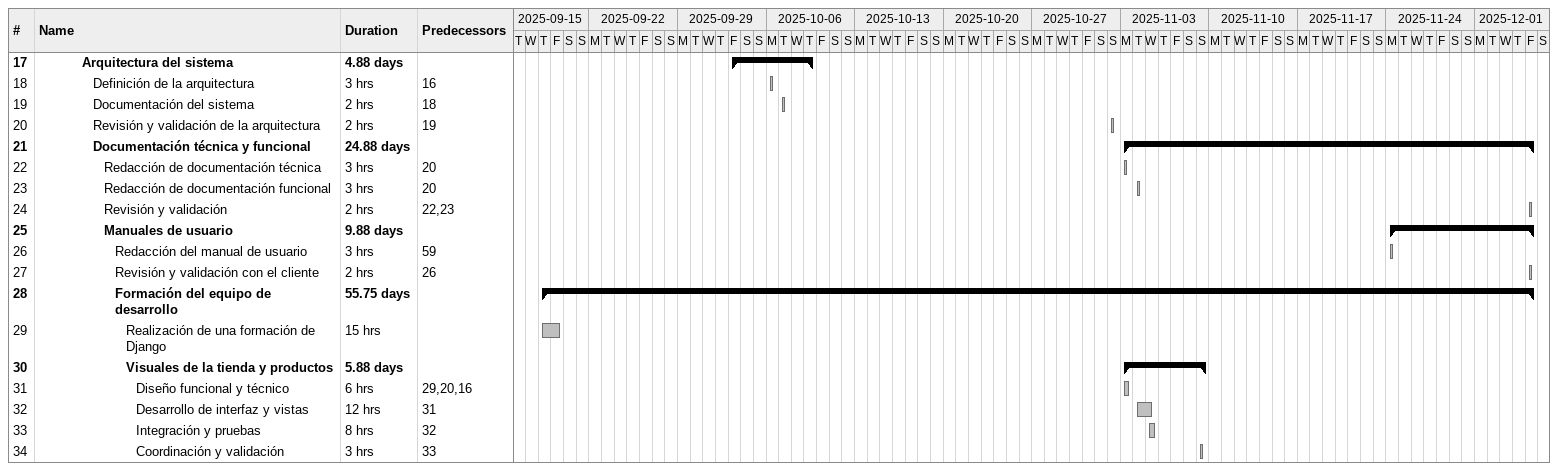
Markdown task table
| ID | Level | Task | Duration | Start | Finish | Predecessors |
|---|---|---|---|---|---|---|
| 17 | 5 | **Arquitectura del sistema** | 4.88d | 2025-10-03 | 2025-10-09 |  |
| 18 | 6 | Definición de la arquitectura | 3h | 2025-10-06 | 2025-10-06 | 16 |
| 19 | 6 | Documentación del sistema | 2h | 2025-10-07 | 2025-10-07 | 18 |
| 20 | 6 | Revisión y validación de la arquitectura | 2h | 2025-11-02 | 2025-11-02 | 19 |
| 21 | 6 | **Documentación técnica y funcional** | 24.88d | 2025-11-03 | 2025-12-05 |  |
| 22 | 7 | Redacción de documentación técnica | 3h | 2025-11-03 | 2025-11-03 | 20 |
| 23 | 7 | Redacción de documentación funcional | 3h | 2025-11-04 | 2025-11-04 | 20 |
| 24 | 7 | Revisión y validación | 2h | 2025-12-05 | 2025-12-05 | 22, 23 |
| 25 | 7 | **Manuales de usuario** | 9.88d | 2025-11-24 | 2025-12-05 |  |
| 26 | 8 | Redacción del manual de usuario | 3h | 2025-11-24 | 2025-11-24 | 59 |
| 27 | 8 | Revisión y validación con el cliente | 2h | 2025-12-05 | 2025-12-05 | 26 |
| 28 | 8 | **Formación del equipo de desarrollo** | 55.75d | 2025-09-18 | 2025-12-05 |  |
| 29 | 9 | Realización de una formación de Django | 15h | 2025-09-18 | 2025-09-19 |  |
| 30 | 9 | **Visuales de la tienda y productos** | 5.88d | 2025-11-03 | 2025-11-09 |  |
| 31 | 10 | Diseño funcional y técnico | 6h | 2025-11-03 | 2025-11-03 | 29, 20, 16 |
| 32 | 10 | Desarrollo de interfaz y vistas | 12h | 2025-11-04 | 2025-11-05 | 31 |
| 33 | 10 | Integración y pruebas | 8h | 2025-11-05 | 2025-11-05 | 32 |
| 34 | 10 | Coordinación y validación | 3h | 2025-11-09 | 2025-11-09 | 33 |
